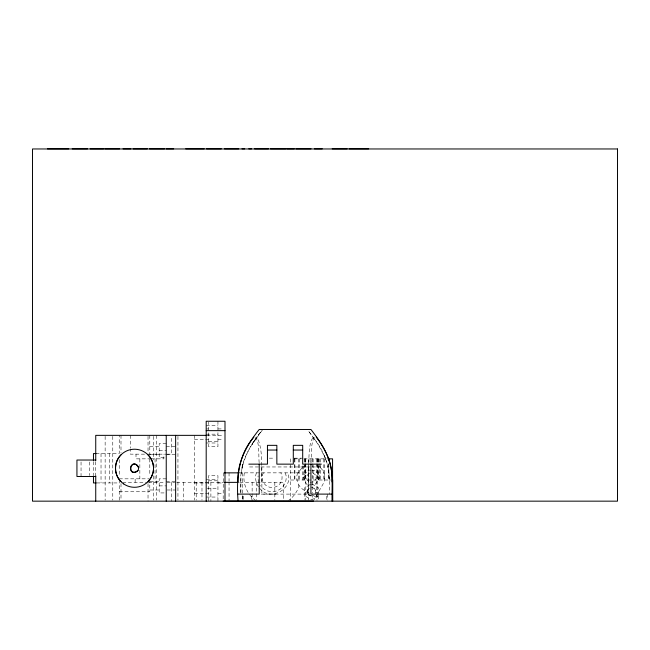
<?xml version="1.0" encoding="UTF-8"?>
<svg xmlns="http://www.w3.org/2000/svg" width="650" height="650" viewBox="0 0 650 650"><rect width="100%" height="100%" fill="white"/><g stroke="black" fill="none" stroke-linecap="round" stroke-linejoin="round"><path stroke-width="0.49" stroke-dasharray="3.25 2.44" d="M240.89 493.139C237.729 469.893 247.008 447.501 262.194 430.284L252.013 444.454L255.905 438.612L257.433 437.856C263.339 451.457 261.211 467.659 261.877 482.341M308.271 482.341L308.425 465.262M135.127 482.357L135.151 478.831M240.931 477.807L240.89 493.114M310.984 462.946C311.748 454.488 310.334 444.868 314.348 437.141M308.482 463.328C309.489 455.049 308.376 445.169 312.723 437.856L313.414 437.905C326.755 453.253 331.264 474.134 329.257 494.081M241.118 473.948L242.401 465.668M244.343 472.851L244.067 474.606A28.202 28.202 0 0 0 255.539 500.37M242.864 463.872L241.792 468.569C243.766 457.844 249.299 448.216 255.401 439.327M256.336 472.851C254.768 477.571 255.807 482.844 258.481 486.964M297.578 472.851L297.505 473.046A14.568 14.568 0 0 0 304.078 490.173L309.879 493.521M308.165 489.271C305.793 492.391 309.189 497.071 312.894 495.779A4.233 4.233 0 0 1 309.465 488.093L308.165 489.271A4.111 3.957 -90 0 0 308.165 494.244M263.437 472.851L262.616 474.468A9.986 9.986 0 0 0 272.114 487.541A9.986 9.986 0 0 0 281.613 474.468L280.792 472.851M313.259 501.052L322.961 484.25A13.398 13.398 0 0 0 316.81 465.311M258.416 435.142L261.747 430.893M318.516 495.755L311.586 499.761L304.647 495.755M275.909 494.106L261.235 494.106L310.026 494.106M206.196 428.951L208.544 428.919M206.196 425.368L217.945 425.368M217.945 428.919L222.982 428.919M206.196 434.176L217.945 434.176M206.862 435.354L223.015 435.354M217.945 439.433L222.982 439.433M208.544 441.618L217.945 441.618M206.196 442.991L217.945 442.991M166.237 443.576L159.193 443.576L159.193 457.681L166.237 457.681M149.793 446.517L159.193 446.517M166.237 446.517L175.638 446.517M159.193 450.629L166.237 450.629M95.891 453.57L119.234 453.57L119.234 435.354M144.576 454.155L130.301 454.155L130.301 449.207M147.493 454.155L166.254 454.155M167.026 454.155L171.511 454.155L171.511 436.345M149.793 454.74L159.193 454.74M166.237 454.74L175.638 454.74M269.327 458.161L274.966 458.161M294.239 458.161L302.697 458.161M151.076 458.851L136.004 458.851L136.004 454.155M151.32 458.851L163.881 458.851L163.881 454.155M294.141 458.851L301.137 458.851M303.883 458.851L326.723 458.851M249.568 466.96L320.58 466.96M223.291 472.851L223.169 501.052M238.956 472.851L298.61 472.851L299.764 470.852A13.398 13.398 0 0 1 304.663 465.952M119.234 478.831L148.915 478.831M166.237 478.831L159.193 478.831L159.193 492.927L166.237 492.927M206.196 479.416L217.945 479.416M290.558 480.009L330.777 480.009M208.544 480.789L217.945 480.789M149.793 481.772L159.193 481.772M166.237 481.772L175.638 481.772M122.622 482.357L147.217 482.357M148.468 482.357L165.287 482.357M167.026 482.357L174.704 482.357M176.646 482.357L223.608 482.357M239.769 482.357L283.749 482.357L283.749 501.158M96.663 482.942L119.234 482.942M194.439 482.974L204.514 482.974M205.522 482.974L208.544 482.974M217.945 482.974L222.982 482.974M159.193 485.883L166.237 485.883M207.171 488.231L217.945 488.231M149.793 489.994L159.193 489.994M167.18 489.994L175.638 489.994M119.234 491.757L149.793 491.757L149.793 479.822M304.647 492.927L307.58 492.927M315.567 492.927L318.516 492.927M194.439 493.488L204.514 493.488M205.522 493.488L208.544 493.488M217.945 493.488L222.982 493.488M206.196 497.047L217.945 497.047M194.439 439.416L204.514 439.433M205.522 439.433L208.544 439.433M311.139 487.549C314.251 487.207 316.729 490.628 315.445 493.48A4.233 4.233 0 0 0 312.894 487.736M310.936 470.308L308.214 469.95L303.209 476.474L306.353 484.079L314.511 485.152L319.516 478.628L316.371 471.023L311.838 470.429M313.194 495.43L315.681 496.868M259.553 488.174C269.799 502.076 293.898 489.044 287.893 472.851M255.799 437.141C259.813 444.868 258.408 454.488 259.163 462.946M314.243 438.612L308.401 430.893L318.142 444.454L324.878 457.072M298.74 484.835L298.935 486.265A28.202 28.202 0 0 1 288.689 500.37M325.845 459.493L323.83 454.724C328.047 463.32 329.534 472.956 329.257 482.462M285.374 472.851L286.114 475.849A14.097 14.097 0 0 1 260.512 485.558M328.851 463.889L328.851 480.009M328.274 463.889L328.274 480.009M327.381 494.106L327.381 500.151M326.787 496.121L326.787 501.158M324.764 458.851L324.764 480.009M323.814 458.851L323.814 480.009M320.678 458.851L320.678 480.009M319.524 458.851L319.524 462.881M319.524 463.889L319.524 480.009M318.541 458.851L318.541 464.896M318.541 465.904L318.541 480.009M318.516 494.756L318.516 487.752L311.586 483.754L304.647 487.752L304.647 499.354M318.516 495.674L318.573 501.158M318.199 458.851L318.199 480.009M317.752 458.851L317.752 462.881M317.752 463.889L317.752 493.098M317.752 494.106L317.752 500.151M317.598 458.851L317.598 480.009M316.306 458.851L316.306 462.881M316.306 463.889L316.306 493.098M316.306 494.106L316.306 500.151M313.113 458.851L313.113 480.009M312.658 458.851L312.658 462.881M312.658 463.832L312.658 493.098M312.658 494.106L312.658 500.151M310.05 458.851L310.05 462.881M308.498 458.851L308.498 462.881M308.498 463.872L308.498 500.151M308.271 466.96L308.271 494.106M305.784 458.851L305.784 462.881M305.784 463.889L305.784 500.151M305.573 458.851L305.573 462.881M305.573 463.889L305.573 480.009M304.972 458.851L304.972 462.881M304.972 463.889L304.972 480.009M304.623 458.851L304.623 480.009M303.648 465.904L303.648 480.009M302.494 465.904L302.494 480.009M299.349 458.851L299.349 480.009M298.407 458.851L298.407 480.009M294.897 458.851L294.897 480.009M294.312 458.851L294.312 480.009M290.591 458.851L290.558 501.158M274.828 482.357L274.828 500.167M261.877 466.96L261.877 494.106M256.238 482.357L256.238 500.167M252.135 482.357L252.135 501.158M251.582 496.121L251.582 501.158M243.368 496.121L243.368 501.158M242.775 496.121L242.775 501.158M242.328 472.851L242.328 501.052M229.052 472.851L229.052 480.911M229.052 481.918L229.052 500.045M217.945 421.249L217.945 446.704L208.544 446.704L208.544 422.175M217.945 501.158L217.945 475.702L208.544 475.702L208.544 501.158M210.893 482.357L210.893 501.158M201.979 482.357L201.979 500.167M196.211 482.357L196.211 500.167M194.439 435.354L194.439 500.142M183.381 482.357L183.381 500.167M177.946 436.361L177.946 500.142M171.511 482.357L171.511 501.158M156.252 435.354L156.252 500.142M155.049 458.851L155.049 482.357M153.311 436.361L153.311 459.648M153.311 475.849L153.311 500.142M149.793 435.354L149.793 454.488M149.793 458.851L149.793 475.832M148.029 436.329L148.029 452.896M148.029 483.608L148.029 501.158M139.847 458.851L139.847 478.831M130.301 435.354L130.301 448.216M120.997 435.354L120.997 452.896M120.997 483.608L120.997 499.208M119.234 459.648L119.234 475.849M119.234 479.822L119.234 501.158M112.775 436.361L112.775 500.142M109.249 453.57L109.249 482.942M105.138 436.361L105.138 500.142M101.026 453.57L101.026 482.942M95.737 461.671L95.737 475.516M93.462 461.671L93.462 474.841M89.269 461.963L89.269 475.516M81.047 461.963L81.047 476.483M258.928 482.552A14.097 14.097 0 0 1 258.115 475.849M308.896 473.273L306.597 476.271L307.084 480.017L310.082 482.316L313.828 481.821L316.127 478.831L315.64 475.085L312.642 472.786L308.896 473.273"/><path stroke-width="0.97" d="M238.071 501.158C236.267 478.863 238.387 454.634 253.841 437.157M238.071 481.967C236.762 462.199 247.309 444.34 259.22 429.479L310.928 429.479C317.395 437.767 323.416 446.534 327.584 456.227C333.921 470.34 331.671 486.2 332.077 501.158M153.148 471.884C154.44 465.823 152.384 459.225 148.029 454.846M153.034 472.648L151.222 477.384L148.029 481.666M138.052 470.348C126.222 479.489 130.886 454.618 138.588 467.691M120.997 454.846C113.734 461.866 113.726 474.638 120.997 481.666M47.426 148.842L68.746 148.842M72.207 148.842L87.547 148.842M90.155 148.842L103.594 148.842M104.804 148.842L119.616 148.842M123.037 148.842L130.926 148.842M133.079 148.842L147.355 148.842M149.427 148.842L164.539 148.842M166.132 148.842L173.672 148.842M185.737 148.842L204.214 148.842M206.497 148.842L221.301 148.842M224.437 148.842L238.713 148.842M241.971 148.842L244.701 148.842M248.787 148.842L251.558 148.842M254.572 148.842L268.45 148.842M270.424 148.842L285.756 148.842M286.772 148.842L294.312 148.842M295.937 148.842L311.049 148.842M314.364 148.842L322.254 148.842M332.199 148.842L347.189 148.842M349.107 148.842L368.639 148.842M206.196 430.649L224.998 430.649M206.862 435.354L95.737 435.354L95.737 460.663M267.451 450.044L276.851 450.044M293.296 450.044L302.697 450.044M96.216 453.57L93.462 453.57L93.462 460.655M327.762 458.851L332.572 458.851L332.572 480.009M95.737 460.029L76.936 460.029L76.936 476.483L95.737 476.483M248.828 464.141L267.451 464.141L267.451 445.339L276.851 445.339L276.851 464.141L293.296 464.141L293.296 445.339L302.697 445.339L302.697 464.141L321.327 464.141M224.201 472.851L238.956 472.851M332.239 480.009L332.735 480.009L332.735 501.158M224.51 482.357L238.087 482.357M96.216 482.942L93.462 482.942L93.462 475.849M238.071 494.106L259.22 494.106L259.22 464.141M332.077 494.106L310.928 494.106L310.928 464.141M223.169 501.052L313.259 501.052M316.306 437.157C326.357 449.694 332.971 465.652 332.077 481.967M328.851 458.851L328.851 460.866M224.998 501.158L224.998 421.249L206.196 421.249L206.196 501.158M175.638 435.354L175.638 501.158M166.237 435.354L166.237 501.158M95.737 475.849L95.737 501.158M617.5 148.964L32.5 148.964L32.5 501.158L617.5 501.158L617.5 148.964M123.687 483.917A19.037 19.037 0 0 0 153.489 469.796A19.037 19.037 0 0 0 126.36 451.051A19.037 19.037 0 0 0 123.687 483.917M132.454 471.819A4.111 4.111 0 0 0 138.629 468.252A4.111 4.111 0 0 0 132.454 464.693A4.111 4.111 0 0 0 132.454 471.819"/></g></svg>
